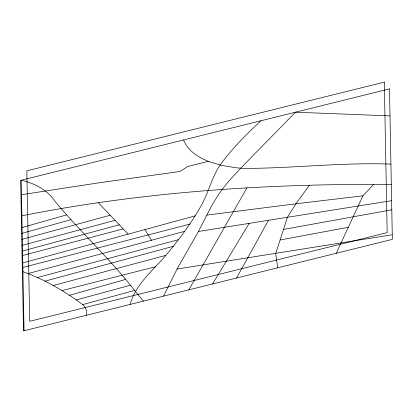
<?xml version="1.0" encoding="UTF-8"?>
<svg xmlns="http://www.w3.org/2000/svg" width="413" height="413" viewBox="0 0 413 413"><rect width="100%" height="100%" fill="white"/><g stroke="black" fill="none" stroke-linecap="round" stroke-linejoin="round"><path stroke-width="0.62" d="M130.147 304.422C134.736 287.231 148.076 274.691 159.821 262.126A413.398 158.2 -16.2 0 0 164.013 257.464C176.093 243.402 187.306 228.534 197.078 212.762A447.196 171.137 -16.2 0 0 199.706 208.219C207.625 195.277 210.893 180.156 218.658 167.172C230.537 149.904 245.694 135.123 260.877 120.782M336.228 253.288L362.903 195.803L373.806 184.332M163.522 296.142L177.404 268.409L198.173 231.982L211.936 205.189L219.959 192.319L227.677 182.469L238.936 169.996L295.491 112.191L390.006 115.898M236.561 278.016L268.44 220.31M188.808 289.864L246.953 187.843M212.566 283.968L249.142 223.387M309.327 185.354L295.945 203.79L287.417 217.284L275.683 253.644L277.681 267.815M21.548 227.697L66.426 214.941M69.482 295.326L125.407 279.487M21.657 233.422L70.783 219.721M21.77 239.416L110.204 215.225M22.219 263.06L195.251 215.829M82.636 304.618L134.586 290.447L143.461 301.118M21.992 251.156L119.285 224.796M44.991 281.155L173.29 246.318M76.266 299.952L130.25 285.259M21.884 245.436L115.031 220.315M28.007 273.592L184.621 231.321M37.377 277.551L178.421 239.679M53.262 285.497L165.825 255.384M22.08 255.637L123.177 228.9M22.307 267.588L190.269 224.011M61.986 290.566L155.515 266.736M390.92 164.116C342.17 162.278 293.638 168.282 244.966 168.427A128.789 49.286 -16.2 0 1 235.993 167.766L220.996 165.293L208.266 161.369L187.703 166.47L180.187 171.441L99.616 182.711L21.471 194.704M21.326 215.911C143.048 191.601 267.361 183.609 391.307 184.394M280.091 239.984L348.288 227.295M283.494 229.442L391.787 209.804M198.457 231.466L391.617 200.677M177.063 269.033L392.262 234.76M206.789 215.096L295.945 203.79L362.903 195.803M22.932 271.661C44.129 279.374 63.927 290.628 81.986 304.092C84.82 306.069 86.823 309.358 86.498 312.894A72.781 27.852 -16.2 0 1 86.136 315.341M208.266 161.369L201.467 158.241L195.664 154.663A178.844 68.439 -16.2 0 1 183.615 139.95M98.454 202.835L128.149 234.145M134.607 290.473C109.987 258.683 79.962 231.693 54.495 200.682C46.798 189.453 34.176 183.155 21.197 180.254L24.052 330.746M144.901 229.571L151.483 240.263M384.307 82.12L26.835 170.817L29.695 321.309L387.167 232.612L384.307 82.12M389.49 88.867L20.65 180.388L23.51 330.88L392.35 239.359L389.49 88.867"/></g></svg>
